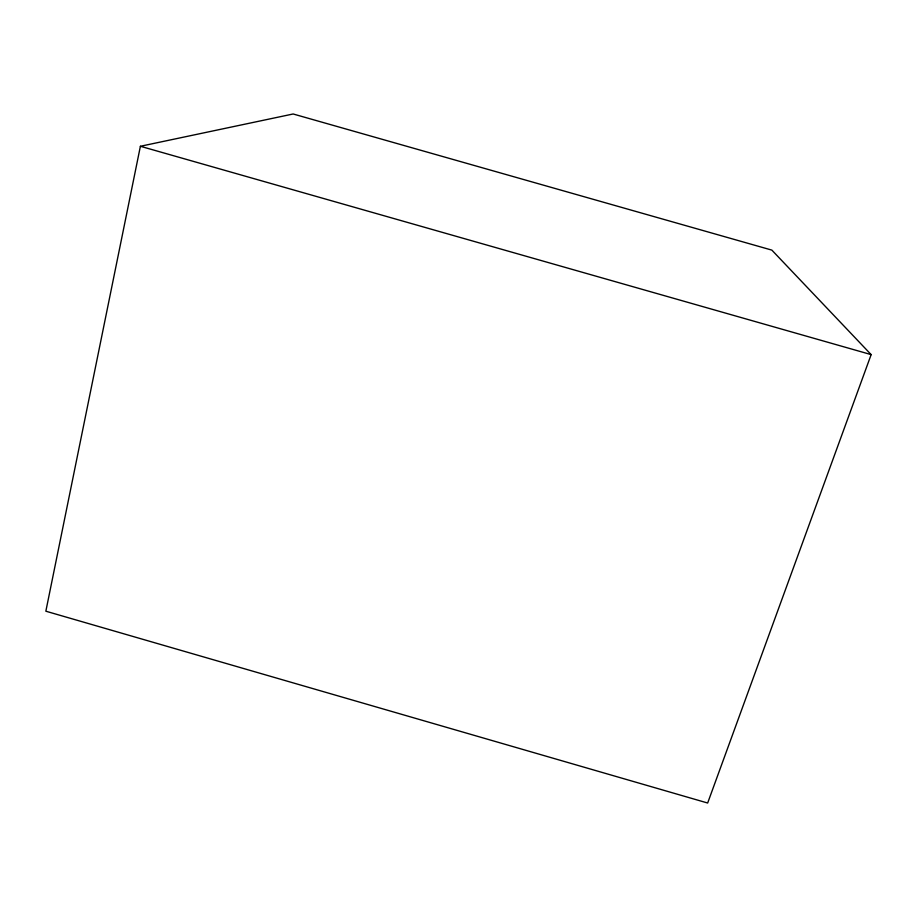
<?xml version="1.0" encoding="UTF-8"?>
<svg xmlns="http://www.w3.org/2000/svg" width="917" height="917" viewBox="0 0 917 917"><rect width="100%" height="100%" fill="white"/><g stroke="black" fill="none" stroke-linecap="round" stroke-linejoin="round"><path stroke-width="1.38" d="M140.393 146.273L45.85 611.203L707.66 803.017L871.15 354.615L771.85 250.112L293.153 113.983L140.393 146.273L871.15 354.615"/></g></svg>
